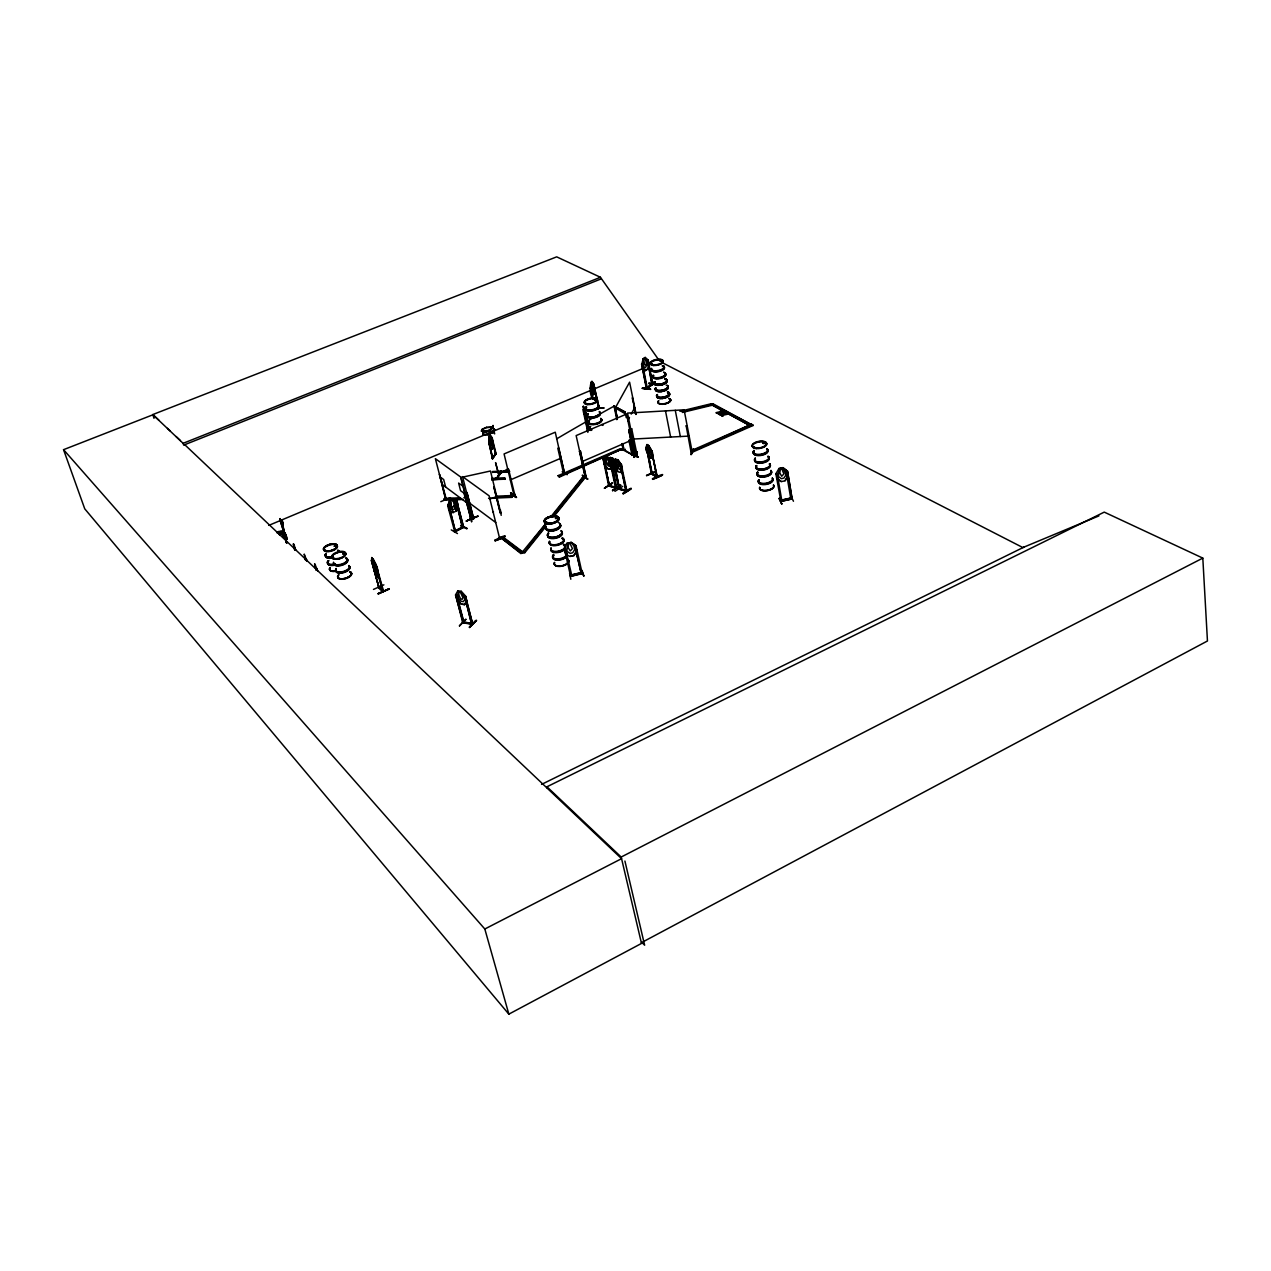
<?xml version="1.0" encoding="UTF-8"?>
<svg xmlns="http://www.w3.org/2000/svg" width="1271" height="1271" viewBox="0 0 1271 1271"><rect width="100%" height="100%" fill="white"/><g stroke="black" fill="none" stroke-linecap="round" stroke-linejoin="round"><path stroke-width="1.5" d="M325.726 550.407L324.756 550.629M325.011 550.152L324.868 549.978M450.983 504.38L451.046 500.329L452.063 499.805L454.001 502.839M445.724 499.916L439.448 474.321L446.534 500.123L445.962 499.344M493.18 441.752L493.005 447.487L492.242 437.669L490.145 435.302L488.97 437.113L488.811 442.801M646.987 444.628L647.527 451.332L650.53 455.304L651.26 453.54L648.861 445.724C644.778 441.863 654.311 451.841 652.579 455.113C650.895 463.168 645.604 450.617 645.89 447.567L647.034 444.453M617.976 471.509L614.37 466.711L613.464 462.517L615.291 459.006L617.96 459.864L620.788 467.521L619.581 469.523L615.625 466.044L612.876 458.243L610.207 457.496L608.507 461.055L610.128 457.544L612.86 458.338L616.403 463.2L617.198 467.442L615.545 470.826L612.829 470.016L609.302 465.186L608.491 460.944L606.045 456.956L606.331 462.12L608.396 464.233L608.888 462.851M587.71 430.805L583.341 406.275L589.379 428.359M588.044 430.71L583.373 406.402L586.185 416.777L586.312 415.236M608.968 485.744L616.562 488.048L611.272 458.402M492.417 441.641L491.559 446.28L490.241 444.993L489.065 437.097C490.415 432.378 491.734 439.639 492.099 437.78L496.071 453.668L492.099 457.83L492.926 457.306M609.302 465.186L612.908 469.952C619.168 473.019 616.117 462.994 616.356 459.927L618.818 463.994L618.707 467.235L616.626 465.107M586.916 416.904L586.821 419.621L585.804 412.169M495.96 478.182C497.549 478.595 495.499 482.535 500.377 471.223L501.33 471.382L500.631 472.272M646.717 475.656L656.138 471.477M304.23 554.156L307.058 561.305M305.437 559.812L304.246 554.521M500.218 471.43L500.536 472.145M315.208 567.549C313.016 556.92 318.91 575.811 317.289 569.615M643.126 358.915L645.255 357.501L643.062 358.835L643.539 366.429L645.366 367.796L647.606 363.57L645.175 357.358L648.051 359.915L648.877 363.744L647.59 369.098L645.493 370.576L642.554 368.129L645.509 370.449M593.732 383.826L591.936 381.205L590.793 382.873L591.142 387.512L591.778 390.467L593.049 391.77L593.811 390.737C592.508 370.02 587.504 390.944 592.143 397.759M642.522 388.068L650.466 389.355M642.252 388.354L650.466 389.291M484.616 431.918L490.67 430.805L494.228 431.902L494.626 433.888L493.466 432.251L487.429 431.441M382.65 591.126L375.152 564.372C380.299 568.55 375.787 577.574 372.705 564.705M382.778 590.491C384.62 593.605 376.438 587.138 378.869 586.249M371.513 560.527L379.028 587.806L371.513 560.527L371.783 557.54L371.815 560.527M642.57 363.681L641.585 364.142L646.415 388.719L652.579 384.319L651.88 384.795M647.575 360.043L651.896 384.811M449.902 500.297L447.757 505.922L449.759 500.17L453.064 512.69L448.838 510.084L453.08 512.563L456.178 511.085L458.195 505.365L457.115 501.203L452.905 498.582L449.759 500.17L450.252 508.289L452.937 509.719L454.954 508.686L456.305 505.191L452.873 498.709M623.394 449.33L622.329 443.547M604.98 456.225L605.346 463.057L609.27 466.521L610.461 464.519L609.794 461.389L607.617 456.893L604.901 456.098L607.538 456.956M609.794 461.421L610.207 457.496M614.957 462.898L615.275 459.181M451.269 529.896L457.465 533.55M373.499 563.625L373.181 566.516L373.626 563.577L377.026 569.964L377.63 574.762L374.897 570.441L372.387 558.732M457.941 590.888L458.338 598.339L461.198 601.278L463.375 601.596L464.9 599.292L461.262 591.253L465.71 596.242L466.743 600.627M284.831 534.011L283.798 529.864L284.768 534.042L283.814 533.868L283.036 530.039L286.15 535.202L283.862 531.564L279.684 518.759L283.576 531.643L283.528 530.69M372.498 558.684L377.948 570.6L378.806 577.701L377.122 576.351L378.694 577.749L379.092 574.762M284.084 534.185L283.846 531.326L286.96 543.257M604.742 488.223L612.479 482.837L604.424 488.143M483.377 434.904L482.885 432.966M483.488 434.841L483.139 433.014M612.511 483.266L604.408 488.191M614.957 491.321L622.742 486.332M764.332 442.689L763.68 442.53M764.284 442.467L764.602 442.546M762.934 443.484L764.777 443.261M754.148 447.44L754.323 447.726M459.387 625.825L465.631 619.295M510.878 494.006C527.942 505.223 498.963 484.41 516.296 496.754M466.076 619.327L459.514 625.936M515.915 497.501L511.292 493.259M587.361 479.183L582.325 475.132M587.758 478.976L582.404 475.529L587.71 479.024M590.92 387.782L593.207 399.221M464.662 596.131L471.605 624.172L464.662 596.131L465.567 596.258L472.717 624.315L465.345 596.48L464.439 596.353M462.962 622.568L472.955 624.045L471.938 623.87M463.804 621.726L462.469 621.789L462.787 622.869L455.606 594.796L457.862 590.761L461.23 591.349M462.644 621.853L464.074 622.726L456.607 594.558M496.055 478.277L497.04 478.992L501.314 472.145M569.567 573.014L570.822 579.258M456.225 501.33L462.533 527.687L455.924 501.584L456.75 501.155L463.756 527.306L454.621 532.009L454.541 530.976L462.358 527.02M495.817 454.097L490.161 435.445M488.858 442.753L492.751 458.227M456.75 501.155L463.454 527.211L454.446 531.85L455.129 530.42M643.158 358.851L641.776 364.205L646.701 388.767L652.849 384.366M637.136 452.047L634.07 457.385L637.121 452.095M634.102 457.306L637.073 451.666M791.897 497.692L790.626 497.994L790.88 499.169L786.098 471.191L787.369 471.207L782.857 467.712L778.98 468.506L778.472 476.657L781.411 478.674L783.921 478.087L786.034 474.877L782.904 467.585L787.527 471.128L792.151 498.868M660.761 361.218C659.141 361.885 663.923 359.757 659.983 360.885M491.686 479.818L505.016 478.722L491.941 479.088M661.142 360.487L660.285 361.059L661.46 360.662M651.769 364.825L652.738 364.491L651.896 364.189M651.864 364.221L652.722 364.555L651.689 364.793M283.814 537.363L284.466 532.946L283.512 537.426L282.559 532.803M282.925 533.709L283.544 531.405M283.226 533.645L283.846 531.326M492.179 428.105L493.053 425.404L492.417 428.105M779.218 498.391L781.887 504.063L779.298 498.327M779.282 498.82L781.713 504.031M454.478 504.666L452.857 507.32L451.459 506.208M595.05 399.539L595.686 399.221M595.924 399.952L594.606 399.412M557.604 518.06L555.713 518.473M594.272 399.714L595.591 399.173M555.665 517.79L557.492 517.948M556.094 517.535L555.935 517.805M586.122 403.717L586.058 403.098M545.831 522.905L546.832 522.333M546.403 522.746L546.927 522.429M545.577 525.813L524.589 551.868L522.588 551.773L502.458 536.632L500.52 537.49L520.617 552.647L522.588 551.773L546.768 522.317M546.085 522.683L546.562 522.127M598.434 408.769L599.245 408.309L593.589 384.096M598.482 408.801L598.625 407.403L598.863 408.277M599.181 408.372L593.636 383.747M635.214 455.654L629.622 429.773L628.78 430.138L634.197 456.067L628.78 430.138M283.083 524.669L281.876 519.918L283.957 531.945L282.178 519.839L283.957 531.945M456.114 511.053L458.021 505.35M286.436 542.765L284.211 532.819L286.182 542.638M614.036 464.36L613.543 465.758L611.462 463.629M584.867 476.339L585.661 475.926M495.531 462.612L498.74 474.671M495.261 454.224L495.595 453.175M492.338 458.783L495.483 453.556M564.721 473.67L563.704 474.067L557.81 448.234L558.652 447.869L564.562 473.495M514.008 495.372C514.962 496.23 513.23 492.798 514.898 495.245L508.591 469.285L507.717 469.666L508.591 469.285M651.816 383.826L652.166 383.874M646.51 388.624L647.304 388.386M646.732 387.798L646.891 388.306M693.267 448.806C692.202 456.337 688.389 456.591 693.966 449.314M691.011 454.541L693.458 449.251M692.107 452.063L690.963 450.824L751.717 424.101L707.2 444.548M686.181 425.864L687.15 425.817L686.181 425.864L690.995 452.111M343.329 552.933L343.424 553.87L343.043 553.107M343.583 553.219L342.82 553.298M344.679 553.457L343.806 552.949M333.59 558.001L333.526 558.033M334.305 546.18L335.433 545.529L334.305 546.323M335.433 546.228L334.734 545.815M335.179 546.053L336.227 546.117M604.996 456.051L603.201 459.546L608.714 485.999L616.244 488.239M605.06 456.178L603.042 459.784L604.138 459.768M324.709 550.248L325.487 550.55M637.057 454.796L631.735 428.851L630.797 428.915L636.008 454.843L637.152 454.605L635.786 453.954M607.554 456.861L611.16 461.738L612.05 465.933L610.175 469.285M619.803 488.429C623.664 491.543 627.969 488.684 625.888 491.146L620.327 464.757L626.682 491.369L618.898 489.049L613.305 462.755L615.355 459.133M622.218 468.935L620.566 472.256M622.393 468.935L620.55 472.431L617.897 471.557M631.735 428.851L630.702 429.09M618.341 449.886L623.521 448.885M571.886 575.906L565.261 547.944L564.308 548.595L570.647 576.43L570.361 575.239L571.664 574.921M483.155 434.714L488.191 434.555L492.687 432.505L494.689 429.519L491.607 427.024L486.539 427.421M488.588 430.694L492.385 428.089C489.319 430.504 485.093 433.014 481.232 431.076L482.281 429.121M488.715 430.551L481.995 430.901L482.964 429.185L486.729 427.549L491.21 427.342L494.117 429.63M482.043 430.948L482.98 429.201M627.683 420.701L629.447 417.412M631.21 414.108L634.753 407.53M571.823 576.144L571.394 574.921L581.8 572.379L582.229 573.618L576.017 545.656L571.06 542.399L567.088 543.194C562.37 547.499 563.879 554.76 570.139 556.46L574.111 555.475L577.018 550.057L574.031 555.379M280.923 523.461L280.049 518.584L284.259 531.882M464.582 604.503L466.822 600.548L464.678 604.615L461.278 604.122L456.956 599.134M791.96 497.898L790.975 498.168M619.771 488.128L618.818 489.017M611.176 458.45L613.639 462.517L619.533 489.303L614.354 462.406M619.231 488.334L619.676 488.096M615.307 487.047C615.037 489.446 616.213 485.617 616.165 487.301M780.426 500.377L781.649 500.059L781.935 501.298L777.074 473.177L775.866 473.797L778.98 468.506M608.364 485.014C609.063 487.746 607.76 483.631 609.524 485.077M603.884 459.482L609.397 486.205L603.995 459.387M314.525 564.07L315.351 564.626M314.668 564.165L316.161 570.314M488.572 498.375L511.8 497.358L512.245 495.515L496.77 496.183M511.8 497.358L512.245 495.515M615.609 466.044L614.401 468.03L610.461 464.566M504.746 479.389L504.873 477.753L491.782 478.389M496.103 478.929L501.187 471.207L496.373 479.119M623.87 449.743L623.235 449.441M509.401 471.668L492.624 472.224L509.703 471.366M509.353 471.938L493.005 471.954M492.798 458.767L495.976 453.699M493.116 447.471L492.004 449.203L489.828 446.788L491.893 449.219L492.957 447.408M471.763 519.41L461.039 477.483L490.463 471.001L500.822 513.039L500.123 512.197M495.658 453.668L492.417 458.752L488.811 442.324M489.144 442.006L492.576 458.338M489.923 436.525L491.226 443.913L491.575 441.212L489.812 436.525M449.87 500.043L443.865 499.503L444.548 498.454L460.023 497.787M444.072 500.297L444.548 498.454M493.99 429.646L492.544 432.474M764.649 442.896L763.585 443.198M762.886 443.229L763.903 442.594M763.251 442.959L763.712 442.562M763.617 442.975L764.459 442.88M754.354 446.884L754.926 447.551M603.82 408.055L597.99 407.784M598.085 408.293L603.979 407.912L598.085 408.134M593.382 394.598L594.558 393.009L594.892 387.528L594.558 393.009L593.382 394.598L591.301 392.151L593.271 394.471M591.38 382.873L592.874 385.208L592.794 389.498L591.285 382.873M590.109 388.259L590.888 387.862L591.269 392.231M487.444 431.425L483.187 433.252M470.381 518.711C470.238 519.235 471.144 517.138 470.222 517.742M471.239 518.854L460.595 476.959L435.381 458.688L446.105 500.234M632.021 450.538L631.909 449.505M552.98 516.614L585.073 476.768L583.135 476.72L551.01 516.55M500.52 537.49L520.824 553.489L524.796 552.694L545.767 526.639M554.41 515.899L585.248 477.562L579.465 451.364L580.323 450.998L586.169 477.054L585.311 477.388M527.719 546.482L530.198 543.416M532.66 540.35L546.26 523.493M551.201 517.361L567.263 497.438M569.726 494.371L572.204 491.305M574.667 488.255L577.145 485.188M579.608 482.122L583.135 476.72M379.155 586.598L378.615 586.789M652.404 364.491L651.594 364.698L652.404 364.602M471.319 516.725L471.589 521.936L471.382 516.804M594.764 400.047L595.749 399.269M283.608 537.522L282.75 532.628M719.958 414.537C728.235 414.537 714.381 415.696 723.215 414.028C727.362 409.882 722.309 416.936 725.106 412.725M720.053 415.061L723.31 414.553L724.645 412.487M722.405 416.316L723.723 414.267L727.139 414.282L723.819 414.791L722.405 416.316L722.977 414.346M344.584 553.362L343.043 553.918M716.24 412.567C724.502 412.567 710.68 413.726 719.497 412.058C723.644 407.943 718.592 414.95 721.388 410.771M718.687 414.33L720.006 412.297L723.406 412.312L720.101 412.821L718.687 414.33L719.243 412.376M716.336 413.091L719.593 412.582L720.927 410.533M721.944 416.062L723.072 414.87M718.226 414.092L719.354 412.9M786.352 471.382L787.496 471.08L792.055 498.947L780.585 501.378M448.838 505.302L455.463 531.612L448.727 505.445L447.678 505.763L454.796 531.913M581.959 572.601L580.974 572.554M570.488 575.207L581.085 572.856M570.584 576.24L582.277 573.348M469.492 627.461C490.638 606.14 455.908 641.76 476.005 620.359L469.364 626.889M471.652 623.187L463.645 622.234L472.447 623.298M471.605 624.14L471.684 622.869M495.738 454.144L491.75 437.796M464.074 622.695L462.835 622.806L472.558 624.347M464.678 604.615L461.278 604.122L456.861 599.149M460.229 591.841L462.882 597.672L462.263 599.229L461.166 599.086C459.435 598.18 457.21 591.19 460.309 591.778M651.864 474.162L657.393 477.07L651.483 450.458L657.028 477.245L656.265 475.99M652.134 473.034L651.149 472.828L651.356 473.892L656.964 477.197L651.483 450.458M455.606 594.796L456.686 594.86M463.216 622.568L455.511 595.082L456.654 594.987M473.146 518.616L462.565 476.625L489.128 495.833L499.678 538.586M634.07 455.399L634.849 454.557M584.867 476.307L585.867 475.862M585.073 477.245L586.138 477.038M563.307 472.987L564.372 472.78M563.689 473.845L564.34 473.559M642.49 363.824L641.585 364.142M555.935 517.599L555.395 518.425L556.777 518.584M495.626 462.819L498.677 474.353M650.545 389.387L642.252 388.291L650.434 388.878M655.058 384.223L648.655 383.207L655.455 384.478M651.769 384.176L646.526 387.877M652.055 384.223L646.987 387.607M334.861 545.529L335.29 546.355M645.493 370.576L647.543 369.019M642.443 363.458L647.336 388.386M647.114 360.265L648.115 359.836L652.817 384.462M643.984 358.962C646.018 357.628 646.717 363.697 645.97 365.063L644.333 364.491L643.889 358.946M454.128 530.897L455.336 530.531M484.68 431.79L482.964 433.189M625.936 490.241L619.533 488.604M622.854 493.259C633.466 485.474 634.515 487.73 623.012 493.752M623.33 493.863L631.115 488.842M618.898 489.113L626.968 491.162L621.312 464.789L617.881 459.816M620.296 485.141C596.29 501.092 637.613 474.544 612.622 490.654M612.701 490.622L620.423 485.57M614.37 466.711L617.96 471.605M620.327 464.757L621.503 464.725L622.313 468.999M617.865 459.911L621.503 464.725M613.305 462.755L614.258 462.692M607.617 468.538L610.255 469.237L607.617 468.538L604.106 463.724L607.602 468.634M615.577 488.048L609.985 461.77L610.97 461.802M609.985 461.77L611.16 461.738M633.927 454.954L634.594 454.621M647.463 359.947L652.245 384.811M641.347 942.717L1207.45 640.981L1202.811 558.112L1104.245 512.118L546.959 786.781L547.356 788.338M158.859 420.161L153.108 414.711L63.55 449.68L84.744 508.829L508.845 1014.147L641.505 943.416L621.185 857.035L546.959 786.781M646.812 388.719L642.157 363.744M488.318 434.793L492.719 432.521M460.642 525.638L467.188 528.545L461.135 525.336M462.994 527.735C462.326 525.416 462.739 527.338 463.311 526.226M621.185 857.035L1202.811 558.112M63.55 449.68L484.823 929.006L621.567 858.672L184.756 444.707M448.679 505.556L447.678 505.763M343.424 553.282L343.027 554.061M655.582 384.557L656.408 384.335M690.868 450.967L692.028 450.871M636.707 453.874L636.93 454.843L635.993 454.668M541.557 784.398L1024.045 547.07L1098.891 515.915M499.328 537.633L499.662 538.078M494.848 540.207C512.451 530.897 503.729 539.54 494.896 540.27M494.975 540.747L505.191 536.521M656.614 476.26L656.249 476.18M652.388 478.738C663.939 472.685 667.958 473.511 652.77 479.389M662.223 475.275L652.531 479.231M637.899 457.195L634.293 456.019M703.626 446.121L691.122 451.634L692.25 452.269L753.02 425.515L712.983 403.781L711.283 404.528L750.112 425.674L711.283 404.528M752.877 424.721L692.091 451.459L690.963 450.824M382.492 590.364L379.251 586.948M500.726 538.316L502.665 537.458L522.778 552.615L522.588 551.773M388.815 589.283C356.293 603.042 411.026 578.75 378.408 593.954M656.09 471.08L646.478 475.529L656.201 471.636M378.17 593.732L388.624 589.093M482.281 429.137L486.523 427.263M466.25 520.999L478.118 516.121L466.25 521.11L476.021 516.773M468.284 520.03L477.912 516.09M493.513 511.959L492.687 511.768M634.102 455.908L634.785 455.542M383.89 584.835L373.483 589.41M316.288 567.946L317.035 569.011M510.878 494.038L516.455 497.279M513.849 494.673L514.914 494.467M377.201 568.884L376.915 571.569M646.732 451.745L645.986 447.519M652.579 455.113L651.403 458.195L649.592 456.909M305.707 560.4L304.913 557.604M580.497 451.11L579.465 451.364M371.339 560.495L378.933 587.726M647.717 445.533L649.767 452.937L648.21 450.585L647.813 445.486M374.23 564.769L376.772 572.347L374.341 564.721M374.738 565.214L375.04 566.294L373.547 563.736M646.923 447.773L651.959 474.162L646.78 449.33M633.689 455.749L630.559 440.592L633.975 455.495M440.799 501.664L450.538 497.628M463.867 492.735L470.953 519.045L464.201 492.592M466.95 492.433L473.686 518.902L467.061 492.894M711.426 405.306L712.983 403.781M581.896 461.675L631.909 440.036M558.255 475.608L620.216 448.758L621.249 449.394L559.431 477.07L558.255 475.608L559.431 477.07M558.43 476.403L582.118 466.139M585.756 464.55L620.375 449.553L621.424 450.188M559.256 476.26L621.249 449.394M293.601 543.909L294.109 545.323L293.331 543.829M294.252 545.259L294.951 547.563M510.338 479.93L561.131 458.1M621.916 443.722L623.155 449.998L633.276 455.288M623.155 449.998L623.902 449.68M455.24 531.421L454.875 530.484M625.094 412.011L614.052 406.116L625.094 412.011L626.269 417.698M624.188 413.17L615.037 407.8L617.023 417.349M268.801 525.384L643.396 368.32M600.452 277.285L556.682 256.853L152.774 414.568L183.103 443.325L600.452 277.285L658.712 359.852M600.802 279.032L183.691 445.12L183.103 443.325M652.516 384.319L647.67 359.868M764.411 443.293L764.967 442.769M563.53 473.956L563.307 473.019M585.867 476.863L580.323 450.998M585.486 477.324L576.144 435.588L626.555 414.06L635.087 455.733M582.102 573.634L570.901 576.399M472.288 623.298L471.811 622.901M609.397 486.205L603.741 459.991M585.836 412.44L584.31 407.562M585.836 418.318L584.104 413.027L586.884 419.462M583.262 406.434L589.442 430.408M569.901 543.225L568.614 543.543L568.169 547.642L570.314 550.947L572.458 548.611L569.916 543.289M574.826 546.053L581.308 573.856L574.826 546.053L576.033 545.72L571.076 542.209L573.968 546.196L574.73 549.501L572.728 552.758L570.155 553.393L567.009 551.407L567.088 543.194M574.873 546.244L575.906 545.72M570.171 556.333L574.111 555.475M583.818 576.033L581.34 570.059L583.85 576.097L582.07 570.457M679.921 411.327L710.759 403.86L711.156 404.655L711.299 405.449L682.384 412.455M682.225 411.661L711.156 404.655M278.826 531.516L279.525 534.869L278.826 531.516L277.173 531.913L277.173 533.01L281.526 531.961L281.526 530.849L279.874 531.262L279.874 532.358L280.573 534.614L282.226 534.217L282.21 533.105L280.573 533.502L280.573 534.614M283.512 530.785L283.894 531.802M284.466 532.946L286.483 542.574M284.116 532.914L284.164 531.5M287.182 539.047L285.848 535.266M779.091 468.649L782.888 467.76M781.713 468.57L780.442 468.872L779.79 472.923L781.681 476.26L783.889 473.972L781.744 468.634M776.057 473.861L777.121 473.543M781.236 481.534L776.613 478.198L781.268 481.598L785.128 480.803L788.258 475.529L785.017 480.645M790.673 498.28L780.537 500.361M780.934 501.521L792.024 498.899M790.975 496.103L793.469 501.251M764.364 443.611L763.871 443.515M333.653 557.731L332.986 558.176M556.237 517.424L556.793 517.408M465.583 493.164L471.7 519.442M493.879 486.936L500.361 513.166L493.895 487.111M501.187 515.343L500.377 509.862M489.605 498.852L496.913 497.247M626.079 490.924L620.741 464.217M720.244 411.979L723.31 411.788M720.339 412.503L723.406 412.312M723.977 413.933L727.044 413.742M724.073 414.473L727.139 414.282M494.562 429.534L491.591 427.04M343.742 553.012L344.759 553.314M656.726 476.26L651.832 473.479M460.706 525.511L466.679 528.8M632.879 439.067L689.104 436.08M625.3 449.33L618.341 449.982L625.205 449.6M635.913 453.938L636.755 453.668M691.17 451.904L692.218 451.825M286.992 539.285L286.039 534.726M463.883 497.612L467.76 497.454M446.677 499.169L450.554 498.995M454.414 498.836L460.229 498.582M504.698 496.643L512.435 496.31M443.865 499.503L461.278 498.756M494.181 497.326L511.609 496.564M453.747 499.884L463.422 499.455M509.163 470.906L492.401 471.525L492.64 472.558M491.941 479.294L505.111 478.802M491.686 479.675L504.746 479.199M483.234 434.873L488.08 434.65M567.216 474.719L562.163 471.763M583.31 477.515L585.248 477.562M514.676 494.085L515.073 495.134M619.485 489.256L614.02 462.962M648.766 383.556L655.185 384.605M615.927 487.301L609.302 485.506M690.804 451.173L691.948 450.903L691.901 452.095M635.913 454.875L627.54 413.091L684.1 409.818L692.25 452.269M343.059 553.489L344.346 553.393M284.069 532.819L284.323 534.154M472.844 624.029L472.51 623.012M613.575 462.58L614.417 462.739M473.543 518.838L473.305 517.901M781.649 500.059L790.626 497.994M383.048 591.444L375.692 564.213M452.905 498.582L456.035 510.974M457.115 501.203L455.924 501.584M1023.933 547.007L1022.948 547.61L663.367 363.236M714.81 405.465L753.02 425.515M626.825 491.114L626.746 490.241M614.243 406.45L624.601 412.36M633.641 454.208L638.407 456.972M633.784 454.573L638.01 457.067M649.481 456.956L651.515 458.148M652.15 473.336L656.583 476.021M625.443 450.57L632.863 455.129M462.914 486.205L458.624 483.059L460.563 490.67L464.852 493.831M504.968 536.314L495.261 540.938M469.206 502.808L495.754 522.54M442.054 484.346L467.251 503.125M371.656 557.604L375.31 563.879L375.914 568.709L373.181 564.388L371.831 557.683M378.885 587.107L383.604 591.317L376.057 564.546L373.229 558.97M167.486 428.343L170.362 431.076M176.113 436.525L180.434 440.608M641.871 942.447L644.635 945.211L624.919 861.039M651.372 473.829L646.51 447.773M294.824 547.626L295.984 550.422M284.18 533.232L286.468 536.855M648.877 445.628L651.737 450.903M711.299 405.449L710.759 403.86M374.373 570.743L377.233 576.303M565.166 548.214L564.356 548.643A7.547 3.575 -13.1 0 1 555.141 551.884A7.547 3.575 -13.1 0 1 551.058 548.246M294.872 549.914L294.141 548.166M294.729 549.978L293.935 547.213M376.502 570.615L378.297 574.683L376.407 570.981L376.025 572.586L375.962 570.123M306.406 559.145L306.994 560.876M316.018 569.662L315.558 568.455M152.774 414.568L154.013 418.318M281.526 531.961L282.226 534.217M282.67 535.25L282.861 532.517M293.331 544.417L293.903 546.784M484.823 929.006L508.845 1014.147M456.416 595.209L463.836 622.965M442.387 484.601L440.465 477.149L443.674 479.532L445.613 487M283.56 532.041L283.449 532.088M502.458 536.632L502.665 537.458M520.617 552.647L520.824 553.489M524.589 551.868L524.796 552.694M514.008 494.594L514.072 495.611L504.079 453.938L555.268 432.204L564.594 473.733M582.833 409.246L587.869 432.394M594.065 387.893L597.306 403.066M591.444 381.999L593.97 393.803M590.427 387.846L592.874 399.237M610.7 461.977L616.308 488.271L610.382 461.23M617.229 417.428L615.212 408.07L629.59 382.174L636.151 414.41M622.774 443.976L623.568 447.757M622.615 444.056L623.521 447.996M617.213 419.112L614.465 405.942A398.919 78.039 -28.5 0 0 556.634 438.876M614.052 406.116L616.816 419.668M629.701 439.861L632.974 455.304M628.891 440.211L632.052 455.479M635.802 414.425L632.386 397.648L632.91 401.811M633.673 405.544L635.198 412.996M648.432 455.256L652.293 474.019M665.496 410.898L670.627 437.049M675.282 410.326L680.335 436.541M780.632 500.266L780.95 501.552L775.866 473.797M583.802 407.34L585.581 414.505L585.566 413.361M499.026 474.417A398.919 78.039 -28.5 0 1 508.035 468.649M767.986 457.052A7.34 3.305 -9.9 0 1 767.017 461.452A7.34 3.305 -9.9 0 1 757.723 463.041A7.34 3.305 -9.9 0 1 755.498 459.181M768.002 456.575A7.435 3.336 -9.9 0 1 767.017 461.039A7.435 3.336 -9.9 0 1 757.58 462.644A7.435 3.336 -9.9 0 1 755.324 458.736M769.908 464.01A7.324 3.32 -9.9 0 1 762.632 469.444A7.34 3.32 -9.9 0 1 756.595 465.536A7.324 3.32 -9.9 0 0 762.632 469.444A7.34 3.32 -9.9 0 0 769.94 464.09M769.829 463.597A7.308 3.305 -9.9 0 1 763.506 468.904A7.308 3.305 -9.9 0 1 755.927 465.964M769.892 463.772A7.34 3.32 -9.9 0 1 763.537 469.094A7.34 3.32 -9.9 0 1 755.927 466.139M766.715 449.013A7.451 3.32 -10 0 1 765.714 453.461A7.451 3.32 -10 0 1 756.261 455.066A7.451 3.32 -10 0 1 754.005 451.173M768.621 456.448A7.34 3.289 -9.9 0 1 761.313 461.881A7.34 3.289 -9.9 0 1 755.276 457.91M766.699 449.489A7.34 3.273 -10 0 1 765.714 453.874A7.34 3.273 -10 0 1 756.404 455.463A7.34 3.273 -10 0 1 754.18 451.634M767.938 456.194A7.435 3.336 -9.9 0 1 766.953 460.658A7.435 3.336 -9.9 0 1 757.516 462.263A7.435 3.336 -9.9 0 1 755.26 458.338M766.651 448.631A7.451 3.32 -10 0 1 765.65 453.064A7.451 3.32 -10 0 1 756.197 454.684A7.451 3.32 -10 0 1 753.941 450.792M767.334 448.87A7.356 3.273 -10 0 1 760.01 454.287A7.356 3.273 -10 0 1 753.957 450.363M772.482 479.103A7.292 3.352 -9.8 0 1 765.237 484.585A7.292 3.352 -9.8 0 1 759.216 480.533M772.514 478.643A7.388 3.4 -9.8 0 1 765.158 484.203A7.388 3.4 -9.8 0 1 759.057 480.088M773.562 485.347A7.292 3.368 -9.8 0 1 767.255 490.717A7.292 3.368 -9.8 0 1 759.693 487.683M773.531 485.093A7.292 3.368 -9.8 0 1 767.223 490.463A7.292 3.368 -9.8 0 1 759.645 487.429M769.177 464.058A7.308 3.305 -9.9 0 1 768.208 468.475A7.308 3.305 -9.9 0 1 758.946 470.048A7.308 3.305 -9.9 0 1 756.722 466.171M773.451 484.918A7.245 3.352 -9.8 0 1 767.191 490.256A7.245 3.352 -9.8 0 1 759.661 487.238M769.988 464.344A7.324 3.32 -9.9 0 1 762.679 469.793A7.324 3.32 -9.9 0 1 756.642 465.79M771.227 471.16A7.404 3.368 -9.9 0 1 763.871 476.704A7.404 3.368 -9.9 0 1 757.754 472.621M772.275 477.848A7.292 3.352 -9.8 0 1 765.968 483.202A7.292 3.352 -9.8 0 1 758.39 480.2M771.211 471.636A7.308 3.336 -9.9 0 1 763.95 477.086A7.308 3.336 -9.9 0 1 757.913 473.066M772.45 478.261A7.388 3.4 -9.8 0 1 765.094 483.806A7.388 3.4 -9.8 0 1 758.978 479.707M771.163 470.778A7.404 3.368 -9.9 0 1 763.792 476.323A7.404 3.368 -9.9 0 1 757.675 472.24M771.004 470.365A7.308 3.32 -9.9 0 1 763.728 475.831A7.308 3.32 -9.9 0 1 757.691 471.811M561.496 532.009A7.467 3.495 -13.1 0 1 555.856 538.269A7.467 3.495 -13.1 0 1 548.071 535.107M561.48 531.532A7.562 3.543 -13.1 0 1 559.605 536.426A7.562 3.543 -13.1 0 1 550.057 538.014A7.562 3.543 -13.1 0 1 548.659 533.677M562.974 538.411A7.467 3.511 -13.1 0 1 557.349 544.703A7.467 3.511 -13.1 0 1 549.565 541.51M562.91 538.094A7.467 3.511 -13.1 0 1 557.27 544.385A7.467 3.511 -13.1 0 1 549.485 541.192M559.733 523.938A7.578 3.511 -13.1 0 1 554.934 530.007A7.578 3.511 -13.1 0 1 545.783 528.069M561.178 530.738A7.451 3.479 -13.1 0 1 559.335 535.552A7.451 3.479 -13.1 0 1 549.946 537.125A7.467 3.479 -13.1 0 1 548.548 532.851A7.451 3.479 -13.1 0 0 549.946 537.125A7.467 3.479 -13.1 0 0 559.351 535.552A7.467 3.479 -13.1 0 0 561.194 530.738M559.733 524.415A7.467 3.463 -13.1 0 1 555.014 530.404A7.483 3.463 -13.1 0 1 545.99 528.498A7.467 3.463 -13.1 0 0 555.014 530.404A7.483 3.463 -13.1 0 0 559.733 524.415M561.385 531.135A7.578 3.543 -13.1 0 1 559.51 536.028A7.578 3.543 -13.1 0 1 549.962 537.633A7.578 3.543 -13.1 0 1 548.564 533.28M559.637 523.541A7.594 3.511 -13.1 0 1 553.886 529.864A7.594 3.511 -13.1 0 1 545.99 526.687M560.13 523.874A7.483 3.463 -13.1 0 1 552.821 529.562A7.483 3.463 -13.1 0 1 545.99 526.242M558.319 522.588A7.483 3.463 -13.1 0 1 559.447 523.144M566.453 553.489A7.419 3.543 -13.1 0 1 564.626 558.366A7.419 3.543 -13.1 0 1 555.268 559.923A7.419 3.543 -13.1 0 1 553.87 555.57M567.136 553.775A7.531 3.591 -13.1 0 1 558.843 559.748A7.531 3.591 -13.1 0 1 553.679 555.125M567.899 559.748A7.419 3.559 -13.1 0 1 562.322 566.103A7.419 3.559 -13.1 0 1 554.553 562.831M567.772 559.335A7.388 3.543 -13.1 0 1 562.211 565.659A7.388 3.543 -13.1 0 1 554.49 562.402M561.973 538.491A7.435 3.495 -13.1 0 1 562.576 542.971A7.435 3.495 -13.1 0 1 553.473 545.688A7.435 3.495 -13.1 0 1 549.723 542.129M567.851 559.494A7.419 3.559 -13.1 0 1 562.259 565.849A7.419 3.559 -13.1 0 1 554.506 562.576M561.909 538.11A7.467 3.511 -13.1 0 1 562.513 542.606A7.467 3.511 -13.1 0 1 553.362 545.323A7.467 3.511 -13.1 0 1 549.612 541.764M564.546 549.167A7.547 3.575 -13.1 0 1 556.142 552.281A7.547 3.575 -13.1 0 1 550.836 549.628M563.561 544.941A7.547 3.575 -13.1 0 1 565.404 546.26A7.435 3.527 -13.1 0 1 556.905 551.344A7.435 3.527 -13.1 0 1 551.042 547.801M567.057 553.886A7.419 3.543 -13.1 0 1 557.747 558.922A7.419 3.543 -13.1 0 1 553.584 554.315M564.562 549.596A7.435 3.527 -13.1 0 1 556.269 552.663A7.435 3.527 -13.1 0 1 551.042 550.041M563.593 545.418A7.435 3.527 -13.1 0 1 564.721 545.974M567.041 553.393A7.531 3.591 -13.1 0 1 558.747 559.351A7.531 3.591 -13.1 0 1 553.6 554.744M563.466 544.544A7.547 3.575 -13.1 0 1 565.309 545.879M563.291 544.163A7.435 3.527 -13.1 0 1 565.118 545.466M349.334 566.691A7.197 3.289 -16.3 0 1 343.885 572.617A7.197 3.289 -16.3 0 1 336.005 570.631M349.303 566.231A7.292 3.32 -16.3 0 1 342.852 572.49A7.292 3.32 -16.3 0 1 336.259 569.249M350.176 572.157A7.197 3.305 -16.3 0 1 349.446 576.923A7.197 3.305 -16.3 0 1 340.024 579.099A7.197 3.305 -16.3 0 1 339.135 574.714M350.033 571.759A7.165 3.289 -16.3 0 1 349.732 576.192A7.165 3.289 -16.3 0 1 340.882 578.813A7.165 3.289 -16.3 0 1 338.134 575.27A7.149 3.273 -16.3 0 0 340.898 578.798A7.149 3.273 -16.3 0 0 349.716 576.192A7.149 3.273 -16.3 0 0 350.018 571.775M350.097 571.902A7.197 3.305 -16.3 0 1 349.811 576.351A7.197 3.305 -16.3 0 1 340.914 578.988A7.197 3.305 -16.3 0 1 338.165 575.429M346.268 558.462A7.308 3.305 -16.3 0 1 343.44 564.356A7.308 3.305 -16.3 0 1 333.669 563.895M348.985 565.484A7.197 3.273 -16.3 0 1 342.63 571.648A7.197 3.273 -16.3 0 1 336.116 568.455M346.3 558.922A7.213 3.257 -16.3 0 1 342.662 565.087A7.213 3.257 -16.3 0 1 333.876 563.418M349.191 565.865A7.292 3.32 -16.3 0 1 342.757 572.109A7.292 3.32 -16.3 0 1 336.148 568.884M346.157 558.096A7.308 3.305 -16.3 0 1 342.455 564.34A7.308 3.305 -16.3 0 1 333.542 562.64M345.95 557.715A7.213 3.257 -16.3 0 1 342.312 563.879A7.213 3.257 -16.3 0 1 333.526 562.195M325.773 553.695A7.149 3.193 -16.3 0 0 326.695 556.762A7.149 3.193 -16.3 0 0 333.097 556.555A7.133 3.193 -16.3 0 1 326.711 556.762A7.133 3.193 -16.3 0 1 325.789 553.695M331.509 557.81A7.245 3.241 -16.3 0 1 325.932 554.49M338.88 551.487A7.245 3.241 -16.3 0 1 339.357 552.218M333.24 557.016A7.245 3.241 -16.3 0 1 326.742 557.238A7.245 3.241 -16.3 0 1 325.821 554.108M337.848 550.581A7.245 3.241 -16.3 0 1 339.246 551.852M335.353 564.197A7.229 3.257 -16.3 0 1 328.871 564.403A7.229 3.257 -16.3 0 1 327.934 561.274M335.226 563.736A7.133 3.225 -16.3 0 1 328.824 563.943A7.133 3.225 -16.3 0 1 327.902 560.861M331.652 558.176A7.133 3.193 -16.3 0 1 326.154 554.903M335.465 564.578A7.229 3.257 -16.3 0 1 328.474 564.531A7.229 3.257 -16.3 0 1 328.967 560.67M335.576 564.944A7.133 3.225 -16.3 0 1 329.173 565.15A7.133 3.225 -16.3 0 1 328.268 562.052M335.433 570.933A7.086 3.209 -16.4 0 1 329.952 567.629M335.544 571.346A7.086 3.225 -16.4 0 1 330.063 568.026M335.465 571.124A7.133 3.241 -16.4 0 1 329.952 567.803M599.531 412.678A6.705 2.796 -12.3 0 1 598.021 416.57A6.705 2.796 -12.3 0 1 589.553 418.048A6.705 2.796 -12.3 0 1 588.171 414.664M599.531 412.249A6.784 2.844 -12.3 0 1 597.99 416.189A6.784 2.844 -12.3 0 1 589.41 417.682A6.784 2.844 -12.3 0 1 587.996 414.251M600.802 418.62A6.705 2.828 -12.3 0 1 599.292 422.512A6.705 2.828 -12.3 0 1 590.84 423.99A6.705 2.828 -12.3 0 1 589.442 420.59M600.738 418.318A6.705 2.812 -12.3 0 1 599.229 422.226A6.705 2.812 -12.3 0 1 590.777 423.704A6.705 2.812 -12.3 0 1 589.379 420.304M598.021 405.211A6.8 2.828 -12.3 0 1 596.48 409.135A6.8 2.828 -12.3 0 1 587.885 410.644A6.8 2.828 -12.3 0 1 586.487 407.228M599.277 411.502A6.705 2.796 -12.3 0 1 597.767 415.395A6.705 2.796 -12.3 0 1 589.299 416.872A6.705 2.796 -12.3 0 1 587.917 413.488M598.037 405.656A6.705 2.78 -12.3 0 1 596.512 409.516A6.705 2.78 -12.3 0 1 588.028 411.01A6.705 2.78 -12.3 0 1 586.646 407.657M599.451 411.883A6.784 2.844 -12.3 0 1 597.91 415.824A6.784 2.844 -12.3 0 1 589.331 417.317A6.784 2.844 -12.3 0 1 587.917 413.901M597.942 404.845A6.8 2.828 -12.3 0 1 596.401 408.769A6.8 2.828 -12.3 0 1 587.806 410.279A6.8 2.828 -12.3 0 1 586.408 406.879M597.783 404.48A6.705 2.78 -12.3 0 1 596.258 408.341A6.705 2.78 -12.3 0 1 587.774 409.818A6.705 2.78 -12.3 0 1 586.392 406.466M600.913 419.208A6.673 2.812 -12.3 0 1 596.035 424.323A6.673 2.812 -12.3 0 1 588.918 421.972M600.849 418.842A6.705 2.828 -12.3 0 1 595.956 423.99A6.705 2.828 -12.3 0 1 588.823 421.638M591.698 429.725A6.657 2.828 -12.3 0 1 590.729 426.421M602.025 424.466A6.657 2.828 -12.3 0 1 602.676 425.038M591.698 430.186A6.768 2.876 -12.3 0 1 590.046 427.644M602.2 424.832A6.768 2.876 -12.3 0 1 602.867 425.42M590.92 430.488A6.657 2.828 -12.3 0 1 590.316 428.406M590.745 430.122A6.768 2.876 -12.3 0 1 590.125 428.009M665.559 374.214A6.546 2.653 -11.4 0 1 658.68 378.806A6.546 2.653 -11.4 0 1 653.739 375.644M665.559 373.785A6.641 2.701 -11.4 0 1 658.6 378.44A6.641 2.701 -11.4 0 1 653.58 375.231M666.64 379.759A6.546 2.685 -11.4 0 1 660.618 384.255A6.546 2.685 -11.4 0 1 654.215 381.951A6.514 2.653 -11.4 0 0 657.854 384.319A6.514 2.653 -11.4 0 0 665.766 382.015A6.53 2.669 -11.4 0 0 664.86 378.694A6.514 2.653 -11.4 0 1 665.766 382.015A6.53 2.669 -11.4 0 1 657.854 384.303A6.53 2.669 -11.4 0 1 654.215 381.793M664.908 378.853A6.546 2.685 -11.4 0 1 665.956 379.235M666.751 380.283A6.546 2.685 -11.4 0 1 659.871 384.906A6.546 2.685 -11.4 0 1 654.93 381.713M665.003 379.378A6.546 2.685 -11.4 0 1 666.068 379.743M662.461 365.937A6.641 2.685 -11.4 0 1 663.383 369.273A6.641 2.685 -11.4 0 1 655.312 371.609A6.641 2.685 -11.4 0 1 651.594 369.083M663.589 372.149A6.546 2.653 -11.4 0 1 664.511 375.453A6.546 2.653 -11.4 0 1 656.551 377.757A6.546 2.653 -11.4 0 1 652.897 375.247M664.209 367.271A6.562 2.637 -11.4 0 1 658.171 371.736A6.562 2.637 -11.4 0 1 651.769 369.48M662.477 366.382A6.562 2.637 -11.4 0 1 663.526 366.747M665.496 373.42A6.641 2.701 -11.4 0 1 659.379 377.964A6.641 2.701 -11.4 0 1 652.897 375.644M663.732 372.514A6.641 2.701 -11.4 0 1 664.797 372.88M662.398 365.587A6.657 2.685 -11.4 0 1 663.319 368.908A6.657 2.685 -11.4 0 1 655.232 371.243A6.657 2.685 -11.4 0 1 651.53 368.733M663.303 365.587A6.562 2.637 -11.4 0 1 658.775 370.401A6.562 2.637 -11.4 0 1 651.53 368.32M666.655 380.045A6.514 2.669 -11.4 0 1 660.666 384.525A6.514 2.669 -11.4 0 1 654.311 382.221M664.94 379.139A6.514 2.669 -11.4 0 1 665.988 379.521M667.609 392.469A6.609 2.749 -11.3 0 1 668.212 396.123A6.609 2.749 -11.3 0 1 659.538 398.141A6.609 2.749 -11.3 0 1 657.441 394.82M668.753 398.617A6.514 2.717 -11.3 0 1 669.356 402.256A6.514 2.717 -11.3 0 1 660.793 404.226A6.514 2.717 -11.3 0 1 658.712 400.937M668.705 398.395A6.514 2.717 -11.3 0 1 669.309 402.017A6.514 2.717 -11.3 0 1 660.745 404.003A6.514 2.717 -11.3 0 1 658.68 400.715M666.782 380.633A6.514 2.669 -11.4 0 1 659.951 385.24A6.514 2.669 -11.4 0 1 655.026 382.063A6.514 2.669 -11.4 0 0 659.951 385.24A6.514 2.669 -11.4 0 0 666.782 380.649M668.038 386.543A6.609 2.733 -11.4 0 1 661.095 391.23A6.609 2.733 -11.4 0 1 656.09 387.973M667.545 392.119A6.609 2.733 -11.3 0 1 668.149 395.774A6.609 2.733 -11.3 0 1 659.474 397.775A6.609 2.733 -11.3 0 1 657.377 394.471M667.974 386.193A6.609 2.717 -11.4 0 1 661.873 390.753A6.609 2.717 -11.4 0 1 655.407 388.402M666.211 385.256A6.609 2.717 -11.4 0 1 667.275 385.637M669.674 398.633A6.466 2.701 -11.3 0 1 665.241 403.511A6.466 2.701 -11.3 0 1 658.092 401.318M610.461 460.197L612.495 463.724L611.78 466.6L613.099 464.471L615.545 467.68L613.416 464.01L614.115 461.23L612.797 463.232L610.573 460.166M756.181 447.98A7.372 3.273 -10 0 0 766.635 443.309A7.372 3.273 -10 0 0 755.292 442.403A7.372 3.273 -10 0 0 756.181 447.98M756.293 448.599A7.34 3.257 -10 0 0 766.715 443.944A7.34 3.257 -10 0 0 755.419 443.039A7.34 3.257 -10 0 0 756.293 448.599M756.229 448.234A7.372 3.273 -10 0 0 766.683 443.563A7.372 3.273 -10 0 0 755.339 442.658A7.372 3.273 -10 0 0 756.229 448.234M547.706 523.318A7.515 3.463 -13.1 0 0 558.89 518.361A7.467 3.432 -13.1 0 0 548.023 517.154A7.467 3.432 -13.1 0 0 547.722 523.287A7.467 3.432 -13.1 0 0 558.843 518.361A7.515 3.463 -13.1 0 0 548.008 517.154A7.515 3.463 -13.1 0 0 547.706 523.318M547.865 523.938A7.483 3.448 -13.1 0 0 559.002 518.997A7.483 3.448 -13.1 0 0 548.166 517.805A7.483 3.448 -13.1 0 0 547.865 523.938A7.467 3.432 -13.1 0 0 558.986 519.013A7.467 3.432 -13.1 0 0 548.166 517.821A7.467 3.432 -13.1 0 0 547.88 523.954M547.753 523.573A7.515 3.463 -13.1 0 0 558.938 518.616A7.515 3.463 -13.1 0 0 548.055 517.408A7.515 3.463 -13.1 0 0 547.753 523.573M334.464 558.636A7.245 3.257 -16.2 0 0 345.633 553.806A7.245 3.257 -16.2 0 0 335.925 552.52A7.245 3.257 -16.2 0 0 334.464 558.636M334.654 559.224A7.213 3.241 -16.2 0 0 345.776 554.41A7.197 3.241 -16.2 0 0 336.116 553.123A7.197 3.241 -16.2 0 0 334.654 559.208A7.197 3.241 -16.2 0 0 345.76 554.394A7.213 3.241 -16.2 0 0 336.116 553.123A7.213 3.241 -16.2 0 0 334.654 559.224M326.202 551.026A7.149 3.178 -16.3 0 0 337.26 546.276A7.149 3.178 -16.3 0 0 327.711 545.037A7.149 3.178 -16.3 0 0 326.202 551.026A7.181 3.193 -16.3 0 0 337.292 546.292A7.181 3.193 -16.3 0 0 327.711 545.052A7.181 3.193 -16.3 0 0 326.202 551.058M326.393 551.646A7.149 3.178 -16.3 0 0 337.435 546.895A7.149 3.178 -16.3 0 0 327.886 545.656A7.149 3.178 -16.3 0 0 326.393 551.646M326.266 551.28A7.181 3.193 -16.3 0 0 337.355 546.514A7.181 3.193 -16.3 0 0 327.775 545.259A7.181 3.193 -16.3 0 0 326.266 551.28M339.039 552.329A7.149 3.193 -16.3 0 0 337.641 550.2A7.133 3.193 -16.3 0 1 339.023 552.329M587.456 404.035A6.736 2.78 -12.3 0 0 597.402 399.825A6.736 2.78 -12.3 0 0 587.52 399.126A6.736 2.78 -12.3 0 0 587.456 404.035M587.583 404.607A6.705 2.764 -12.3 0 0 597.497 400.429A6.705 2.764 -12.3 0 0 587.663 399.714A6.705 2.764 -12.3 0 0 587.583 404.607M587.504 404.273A6.736 2.78 -12.3 0 0 597.449 400.063A6.736 2.78 -12.3 0 0 587.567 399.364A6.736 2.78 -12.3 0 0 587.504 404.273M653.564 364.936A6.562 2.621 -11.4 0 0 663.112 360.916A6.562 2.621 -11.4 0 0 653.294 360.36A6.562 2.621 -11.4 0 0 653.564 364.936M653.596 365.206A6.577 2.637 -11.4 0 0 663.176 361.171A6.577 2.637 -11.4 0 0 653.342 360.614A6.577 2.637 -11.4 0 0 653.596 365.206M653.691 365.54A6.562 2.621 -11.4 0 0 663.224 361.52A6.562 2.621 -11.4 0 0 653.421 360.964A6.562 2.621 -11.4 0 0 653.691 365.54M662.541 398.459A6.498 2.701 -11.3 0 0 669.34 393.835A6.514 2.701 -11.3 0 1 662.541 398.459A6.514 2.701 -11.3 0 1 657.6 395.217A6.498 2.701 -11.3 0 0 662.541 398.459M668.673 393.295A6.498 2.701 -11.3 0 0 667.625 392.898A6.514 2.701 -11.3 0 1 668.673 393.279M668.324 395.106A6.498 2.701 -11.4 0 0 667.402 391.754A6.514 2.701 -11.4 0 1 668.324 395.106A6.514 2.701 -11.4 0 1 660.412 397.41A6.514 2.701 -11.4 0 1 656.773 394.836A6.498 2.701 -11.4 0 0 660.427 397.41A6.498 2.701 -11.4 0 0 668.324 395.106M661.19 391.579A6.514 2.685 -11.4 0 0 668.022 386.972A6.53 2.685 -11.4 0 1 661.19 391.595A6.53 2.685 -11.4 0 1 656.249 388.37A6.514 2.685 -11.4 0 0 661.19 391.579M662.636 390.133A6.514 2.685 -11.4 0 0 667.116 385.288A6.53 2.685 -11.4 0 1 662.636 390.149A6.53 2.685 -11.4 0 1 655.423 387.989A6.514 2.685 -11.4 0 0 662.636 390.133"/></g></svg>
